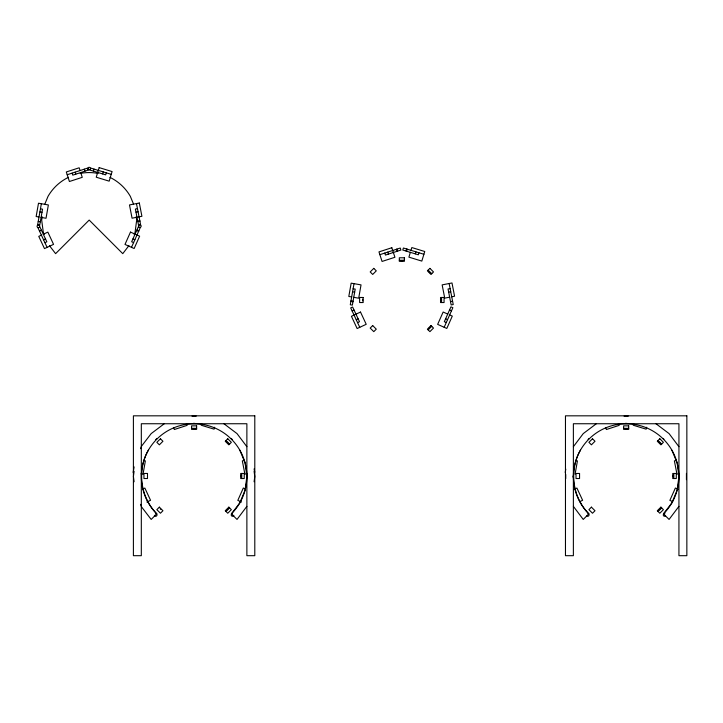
<?xml version="1.0" encoding="UTF-8"?>
<svg xmlns="http://www.w3.org/2000/svg" width="723" height="723" viewBox="0 0 723 723"><rect width="100%" height="100%" fill="white"/><g stroke="black" fill="none" stroke-linecap="round" stroke-linejoin="round"><path stroke-width="1.08" d="M42.124 216.719L41.681 220.072L43.299 232.363L44.166 234.442M134.098 471.288L133.403 476.52L134.098 481.762M254.098 481.762L254.794 476.52L254.098 471.288M565.738 474.424L565.738 478.617M686.434 479.665L686.434 473.384M41.356 203.714L37.632 224.817L39.711 225.187L42.54 209.182L40.461 208.811M133.149 472.444L134.126 466.904M354.017 283.651L350.294 304.754L352.372 305.124L355.201 289.119L353.122 288.748M565.205 472.444L565.793 469.119M575.083 474.189L577.433 460.885L575.427 460.524M93.412 171.098L94.026 169.083M102.648 173.927L103.262 171.911M106.29 172.833L105.675 174.849L90.131 170.095L90.746 168.079L111.243 174.342M214.668 427.221L214.071 429.164L201.157 425.214M406.073 251.035L406.688 249.019M406.579 251.197L407.194 249.173M410.384 252.282L408.902 257.144L421.816 261.093L424.753 251.505L411.83 247.555L410.98 250.33M415.309 253.863L415.924 251.848M418.951 252.77L418.337 254.785L402.792 250.041L403.407 248.016L423.904 254.279M646.724 427.221L646.136 429.173L633.212 425.214M44.889 203.949L48.043 196.322A47.501 47.501 0 0 1 68.414 177.352M134.198 234.442L135.065 232.363L136.683 220.072L136.24 216.719M140.488 448.712L141.536 446.172L151.179 433.601L164.275 423.741M148.396 450.131C136.837 470.402 140.37 497.252 156.783 513.836L151.179 519.439L141.536 506.868L140.488 504.329M246.877 506.353L237.017 519.439L231.414 513.836A52.779 52.779 0 0 0 245.079 490.185L246.877 476.52L245.079 462.865L239.801 450.131M573.375 446.697L583.244 433.601L596.33 423.741M580.452 450.131C568.902 470.402 572.435 497.252 588.838 513.845L583.244 519.439L573.375 506.353M678.933 506.353L669.073 519.439L663.479 513.845A52.779 52.779 0 0 0 677.135 490.185L678.933 476.52L677.135 462.865L671.866 450.131M131.496 247.338L140.208 227.763L138.283 226.905L131.667 241.753L133.601 242.612M444.157 327.275L452.869 307.7L450.944 306.841L444.329 321.69L446.263 322.548M128.947 245.603L122.765 253.656L89.182 220.072L55.599 253.656L49.417 245.603M231.414 513.836L239.801 502.91L245.079 490.185A52.779 52.779 0 0 0 180.443 425.54A52.779 52.779 0 0 0 156.783 513.836M663.479 513.845L671.866 502.91L677.135 490.185A52.779 52.779 0 0 0 612.498 425.54A52.779 52.779 0 0 0 588.838 513.845M226.859 509.878L227.98 508.757M226.001 511.477L229.589 507.898M429.01 328.296L430.131 327.176M428.152 329.896L431.739 326.317M658.915 509.878L660.036 508.757M658.057 511.477L661.644 507.898M39.494 231.071L41.41 230.176M41.392 235.138L38.762 236.358L44.474 248.604L53.556 244.365L47.854 232.119L43.235 234.27M43.579 239.819L45.495 238.933M44.916 242.693L46.832 241.798L39.964 227.067L38.048 227.962L47.103 247.383M352.155 311.007L354.071 310.113M356.24 319.756L358.156 318.87M357.578 322.63L359.494 321.735L352.625 307.004L350.709 307.899L359.765 327.32M143.009 488.911L144.853 488.052L150.556 500.298L146.868 502.015M574.143 489.335L576.909 488.052L582.621 500.298L579.855 501.581M67.203 174.731L87.582 168.107L88.233 170.113L72.779 175.138L72.119 173.131M379.864 254.668L400.244 248.043L400.894 250.05L385.44 255.074L384.781 253.068M187.176 425.341L174.324 429.516L173.692 427.582M619.231 425.341L606.38 429.516L605.747 427.582M137.469 208.658L135.391 209.055L138.5 225.016L140.569 224.609L136.475 203.579M135.996 212.164L138.066 211.767M137.741 221.13L139.81 220.723M137.84 221.645L139.91 221.247M450.131 288.594L448.052 288.992L451.161 304.952L453.231 304.546L449.137 283.515M448.658 292.101L450.727 291.703M449.724 297.171L444.726 298.138L442.151 284.88L451.992 282.964L454.568 296.222L451.721 296.782M450.501 301.581L452.571 301.184M244.32 460.479L242.322 460.867L244.898 474.125L246.895 473.737M676.376 460.479L674.378 460.867L676.954 474.125L678.951 473.737M192.002 416.105L196.195 416.105M624.066 416.105L628.251 416.105M399.313 260.262L404.374 260.262M401.048 260.795L402.639 260.795M191.568 428.332L196.629 428.332M623.624 428.341L628.694 428.341M193.303 428.866L194.894 428.866M625.368 428.866L626.949 428.866M39.91 211.929L41.988 212.3M39.006 217.027L36.15 216.52L38.5 203.217L48.369 204.952L46.028 218.265L41.012 217.379M38.229 221.446L40.307 221.807M352.571 291.866L354.65 292.237M351.667 296.963L348.811 296.457L351.161 283.154L361.03 284.889L358.689 298.201L353.674 297.316M350.98 300.858L353.059 301.229M350.89 301.383L352.969 301.744M143.371 460.524L145.368 460.876L143.027 474.189L141.021 473.836M655.987 423.741L669.073 433.601L678.933 446.697M223.922 423.741L237.017 433.601L246.877 446.697M449.543 309.968L451.477 310.827M447.79 314.098L443.145 312.029L437.65 324.374L446.805 328.45L452.3 316.105L449.652 314.93M445.621 318.798L447.546 319.656M136.882 230.031L138.816 230.89M136.674 230.52L138.599 231.378M132.96 238.861L134.885 239.72M678.165 489.263L675.372 488.016L669.878 500.361L672.67 501.608M245.169 488.847L243.317 488.016L237.822 500.361L241.536 502.015M658.057 440.506L661.644 444.094M658.915 442.115L660.036 443.235M428.152 270.113L431.739 273.692M429.01 271.721L430.131 272.833M226.001 440.506L229.589 444.094M226.859 442.115L227.98 443.235M160.217 508.757L160.777 509.317M133.475 203.949L130.321 196.322A47.501 47.501 0 0 0 109.95 177.352M396.981 249.101L397.632 251.116M396.475 249.272L397.135 251.279M387.799 252.092L388.45 254.098M84.32 169.164L84.971 171.179M80.054 170.556L79.159 167.79L66.308 171.966L69.408 181.509L82.259 177.334L80.687 172.49M75.138 172.155L75.788 174.162M254.098 468.902L254.74 472.209M673.818 473.466L673.818 478.527M673.285 475.201L673.285 476.782M441.581 297.469L441.581 302.539M441.057 299.214L441.057 300.795M362.63 299.214L362.63 300.795M241.753 473.457L241.753 478.527M241.229 475.201L241.229 476.782M588.061 513.682A1.319 1.319 0 0 1 588.856 515.616A1.319 1.319 0 0 1 586.787 515.897M665.531 515.897A1.319 1.319 0 0 1 663.551 515.761A1.319 1.319 0 0 1 663.931 513.818M664.256 513.682A1.319 1.319 0 0 1 664.934 513.682M572.996 477.072A1.319 1.319 0 0 0 573.095 476.746L573.113 476.403A1.319 1.319 0 0 0 573.032 476.059M679.24 476.864A1.319 1.319 0 0 1 679.24 476.177M663.931 439.223A1.319 1.319 0 0 1 663.316 438.427M588.992 438.427A1.319 1.319 0 0 1 588.061 439.358M626.814 423.307A1.319 1.319 0 0 1 625.494 423.307M80.181 173.43A47.501 47.501 0 0 1 98.183 173.43M232.535 439.403A1.319 1.319 0 0 1 231.875 439.223M231.604 439.015A1.319 1.319 0 0 1 231.261 438.427M155.662 513.637A1.319 1.319 0 0 1 156.972 514.848A1.319 1.319 0 0 1 155.888 516.258A1.319 1.319 0 0 1 154.388 515.3M233.809 515.3A1.319 1.319 0 0 1 232.309 516.258A1.319 1.319 0 0 1 231.224 514.848A1.319 1.319 0 0 1 232.535 513.637M156.936 438.427A1.319 1.319 0 0 1 156.593 439.015M156.322 439.223A1.319 1.319 0 0 1 155.662 439.403M194.758 423.307A1.319 1.319 0 0 1 193.439 423.307M87.863 168.441L87.863 168.784A1.319 1.319 0 0 0 88.992 169.932L89.336 169.932A1.319 1.319 0 0 0 90.474 168.802L90.483 168.459A1.319 1.319 0 0 0 87.863 168.441M138.59 225.784L138.545 226.127A1.319 1.319 0 0 0 139.521 227.402L139.864 227.447A1.319 1.319 0 0 0 140.199 224.853L139.864 224.808A1.319 1.319 0 0 0 138.59 225.784M99.168 167.619L96.24 177.207L109.155 181.157L112.092 171.568L99.168 167.619M130.483 232.092L124.989 244.437L134.144 248.513L139.638 236.168L130.483 232.092M160.443 438.753L156.855 442.331L159.358 444.835L162.937 441.256L160.443 438.753M373.782 268.36L370.194 271.938L372.697 274.442L376.276 270.863L373.782 268.36M159.358 507.148L156.855 509.652L160.443 513.231L162.937 510.736L159.358 507.148M227.754 438.753L225.26 441.256L228.839 444.835L231.342 442.331L227.754 438.753M372.697 325.567L370.194 328.07L373.782 331.649L376.276 329.155L372.697 325.567M429.905 268.36L427.41 270.863L430.989 274.442L433.493 271.938L429.905 268.36M228.839 507.148L225.26 510.736L227.754 513.231L231.342 509.652L228.839 507.148M430.989 325.567L427.41 329.155L429.905 331.649L433.493 328.07L430.989 325.567M592.499 438.753L588.92 442.34L591.414 444.835L595.002 441.256L592.499 438.753M591.414 507.148L588.92 509.652L592.499 513.24L595.002 510.736L591.414 507.148M659.819 438.753L657.315 441.256L660.894 444.835L663.398 442.34L659.819 438.753M660.894 507.148L657.315 510.736L659.819 513.24L663.398 509.652L660.894 507.148M360.515 312.056L351.423 316.294L357.135 328.54L366.218 324.302L360.515 312.056M391.821 247.727L378.969 251.902L382.069 261.446L394.921 257.271L391.821 247.727M139.331 203.027L129.489 204.934L132.065 218.201L141.907 216.285L139.331 203.027M38.382 224.998L38.039 225.043A1.319 1.319 0 0 0 38.346 227.637L38.69 227.6A1.319 1.319 0 0 0 39.684 226.344L39.648 226.001A1.319 1.319 0 0 0 38.382 224.998M404.374 257.786L399.313 257.786L399.313 261.319L404.374 261.319L404.374 257.786M363.154 297.469L359.62 297.469L359.62 302.539L363.154 302.539L363.154 297.469M444.067 297.469L440.533 297.469L440.533 302.539L444.067 302.539L444.067 297.469M254.794 415.824L133.403 415.824L133.403 555.689L141.319 555.689L141.319 423.741L246.877 423.741L246.877 555.689L254.794 555.689L254.794 415.824M686.85 415.824L565.467 415.824L565.467 555.689L573.375 555.689L573.375 423.741L678.933 423.741L678.933 555.689L686.85 555.689L686.85 415.824M196.629 425.856L191.568 425.856L191.568 429.39L196.629 429.39L196.629 425.856M628.694 425.856L623.624 425.856L623.624 429.39L628.694 429.39L628.694 425.856M147.492 473.457L143.958 473.457L143.958 478.527L147.492 478.527L147.492 473.457M244.238 473.457L240.705 473.457L240.705 478.527L244.238 478.527L244.238 473.457M579.557 473.466L576.014 473.466L576.014 478.527L579.557 478.527L579.557 473.466M676.294 473.466L672.761 473.466L672.761 478.527L676.294 478.527L676.294 473.466"/></g></svg>
